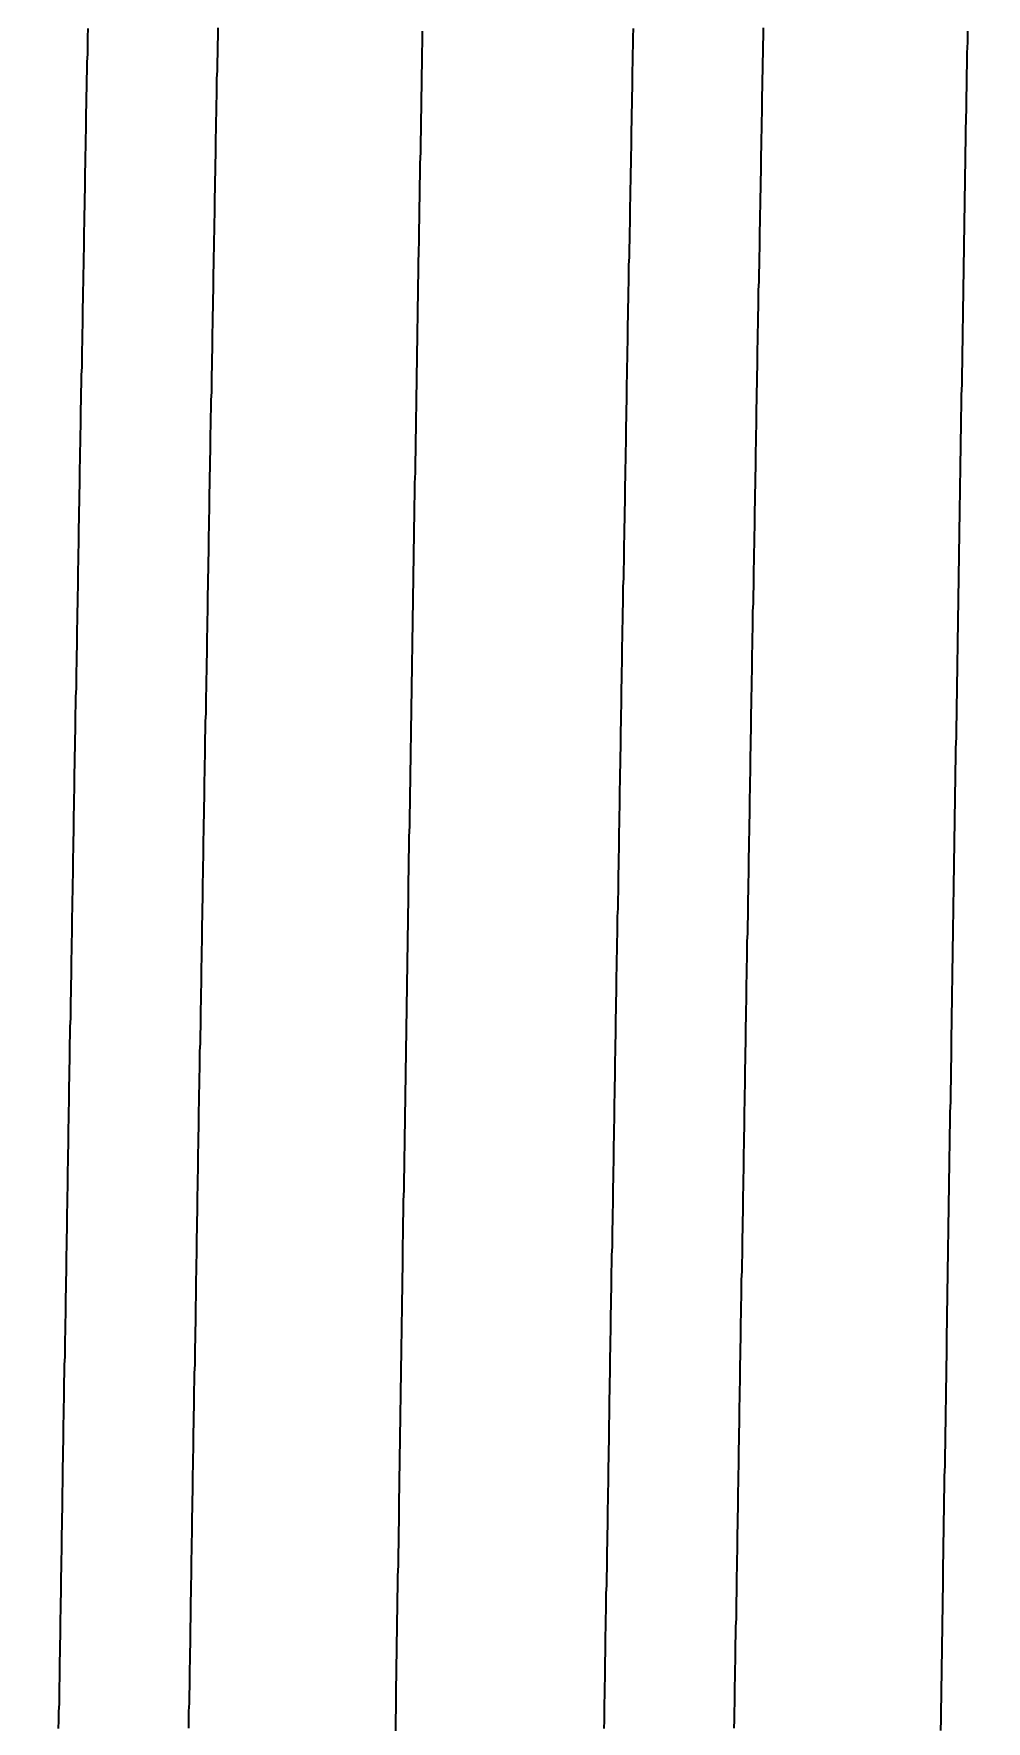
# Model space of a CAD drawing. Header units: millimetres. Extents: x 0 to 3800, y -67 to 2530.
# Drawn here: x 2222.108 to 2224.797, y 1565.752 to 1570.513 of the extents above; entities that cross this region are included whole.
import ezdxf

# ---------------------------------------------------------------- set-up
doc = ezdxf.new("R2010")
doc.units = ezdxf.units.MM
doc.layers.add('내부선 및 부속', color=4, linetype='Continuous')
doc.layers.add('치수선', color=7, linetype='Continuous')
doc.styles.add('____', font='')
doc.styles.get('____').set_extended_font_data('굴림')
doc.dimstyles.new('MSADIM', dxfattribs={"dimtxt": 33, "dimasz": 17, "dimexe": 10, "dimexo": 7.5, "dimgap": 10, "dimtad": 0, "dimtih": 1, "dimtoh": 1, "dimdec": 0, "dimzin": 1, "dimdsep": 46, "dimtxsty": '____', "dimcen": 11.25, "dimadec": 0, "dimazin": 0, "dimtfac": 1, "dimtdec": 0, "dimtix": 1, "dimtmove": 0, "dimatfit": 3, "dimfxl": 1, "dimtolj": 1, "dimtzin": 1, "dimarcsym": 0})

# ---------------------------------------------------------------- blocks, each defined once
blk = doc.blocks.new('*D47')
at = {"layer": '치수선', "color": 0, "linetype": 'Continuous', "lineweight": -2, "transparency": 16777216}
for p, q in [((2249.9547, 1877.9392), (2082.4547, 1877.9392)), ((2092.4547, 1860.9392), (2092.4547, 1705.7554)), ((2092.4547, 1504.9392), (2092.4547, 1660.123)), ((2249.9547, 1487.9392), (2082.4547, 1487.9392))]:
    blk.add_line(p, q, dxfattribs=at)
at = {"layer": '치수선', "color": 0, "linetype": 'Continuous', "transparency": 16777216}
for points in [[(2089.6213, 1860.9392), (2095.288, 1860.9392), (2092.4547, 1877.9392)], [(2089.6213, 1504.9392), (2095.288, 1504.9392), (2092.4547, 1487.9392)]]:
    blk.add_solid(points, dxfattribs=at)
at = {"layer": '치수선', "color": 0, "linetype": 'Continuous', "transparency": 16777216, "insert": (2092.4547, 1682.9392), "char_height": 25, "attachment_point": 5, "style": '____'}
blk.add_mtext('\\A1;390', dxfattribs=at)

msp = doc.modelspace()

# ---------------------------------------------------------------- linework, layer by layer
at = {"layer": '내부선 및 부속', "linetype": 'Continuous', "flags": 128}
for points in [[(2222.1785, 1565.7312), (2222.1795, 1565.7542), (2222.1795, 1565.7782), (2222.1805, 1565.8022), (2222.1805, 1565.8262), (2222.1805, 1565.8502), (2222.1815, 1565.8742), (2222.1815, 1565.8982), (2222.1815, 1565.9212), (2222.1825, 1565.9452), (2222.1825, 1565.9692), (2222.1835, 1565.9932), (2222.1835, 1566.0172), (2222.1835, 1566.0412), (2222.1845, 1566.0652), (2222.1845, 1566.0892), (2222.1855, 1566.1122), (2222.1855, 1566.1362), (2222.1855, 1566.1602), (2222.1865, 1566.1842), (2222.1865, 1566.2082), (2222.1875, 1566.2322), (2222.1875, 1566.2562), (2222.1875, 1566.2792), (2222.1885, 1566.3032), (2222.1885, 1566.3272), (2222.1895, 1566.3512), (2222.1895, 1566.3752), (2222.1895, 1566.3992), (2222.1905, 1566.4232), (2222.1905, 1566.4462), (2222.1905, 1566.4702), (2222.1915, 1566.4942), (2222.1915, 1566.5182), (2222.1925, 1566.5422), (2222.1925, 1566.5662), (2222.1925, 1566.5902), (2222.1935, 1566.6142), (2222.1935, 1566.6372), (2222.1945, 1566.6612), (2222.1945, 1566.6852), (2222.1945, 1566.7092), (2222.1955, 1566.7332), (2222.1955, 1566.7572), (2222.1965, 1566.7812), (2222.1965, 1566.7812), (2222.1965, 1566.8042), (2222.1965, 1566.8282), (2222.1975, 1566.8522), (2222.1975, 1566.8762), (2222.1985, 1566.9002), (2222.1985, 1566.9242), (2222.1985, 1566.9482), (2222.1995, 1566.9722), (2222.1995, 1566.9952), (2222.2005, 1567.0192), (2222.2005, 1567.0432), (2222.2005, 1567.0672), (2222.2015, 1567.0912), (2222.2015, 1567.1152), (2222.2025, 1567.1392), (2222.2025, 1567.1622), (2222.2025, 1567.1862), (2222.2035, 1567.2102), (2222.2035, 1567.2342), (2222.2045, 1567.2582), (2222.2045, 1567.2822), (2222.2045, 1567.3062), (2222.2055, 1567.3292), (2222.2055, 1567.3532), (2222.2065, 1567.3772), (2222.2065, 1567.4012), (2222.2065, 1567.4252), (2222.2075, 1567.4492), (2222.2075, 1567.4732), (2222.2085, 1567.4972), (2222.2085, 1567.5202), (2222.2085, 1567.5442), (2222.2095, 1567.5682), (2222.2095, 1567.5922), (2222.2105, 1567.6162), (2222.2105, 1567.6402), (2222.2105, 1567.6642), (2222.2115, 1567.6872), (2222.2115, 1567.7112), (2222.2125, 1567.7352), (2222.2125, 1567.7592), (2222.2125, 1567.7832), (2222.2135, 1567.8072), (2222.2135, 1567.8312), (2222.2145, 1567.8552), (2222.2145, 1567.8782), (2222.2145, 1567.9022), (2222.2155, 1567.9262), (2222.2155, 1567.9502), (2222.2165, 1567.9742), (2222.2165, 1567.9982), (2222.2165, 1568.0222), (2222.2175, 1568.0452), (2222.2175, 1568.0692), (2222.2185, 1568.0932), (2222.2185, 1568.1172), (2222.2195, 1568.1412), (2222.2195, 1568.1652), (2222.2195, 1568.1892), (2222.2205, 1568.2122), (2222.2205, 1568.2362), (2222.2215, 1568.2602), (2222.2215, 1568.2842), (2222.2215, 1568.3082), (2222.2225, 1568.3322), (2222.2225, 1568.3562), (2222.2235, 1568.3802), (2222.2235, 1568.4032), (2222.2235, 1568.4272), (2222.2245, 1568.4512), (2222.2245, 1568.4752), (2222.2255, 1568.4992), (2222.2255, 1568.5232), (2222.2265, 1568.5472), (2222.2265, 1568.5702), (2222.2265, 1568.5942), (2222.2275, 1568.6182), (2222.2275, 1568.6422), (2222.2285, 1568.6662), (2222.2285, 1568.6902), (2222.2285, 1568.7142), (2222.2295, 1568.7372), (2222.2295, 1568.7612), (2222.2305, 1568.7852), (2222.2305, 1568.8092), (2222.2305, 1568.8332), (2222.2315, 1568.8572), (2222.2315, 1568.8812), (2222.2325, 1568.9052), (2222.2325, 1568.9282), (2222.2335, 1568.9522), (2222.2335, 1568.9762), (2222.2335, 1569.0002), (2222.2345, 1569.0242), (2222.2345, 1569.0482), (2222.2355, 1569.0722), (2222.2355, 1569.0952), (2222.2355, 1569.1192), (2222.2365, 1569.1432), (2222.2365, 1569.1672), (2222.2365, 1569.1672), (2222.2375, 1569.1912), (2222.2375, 1569.2152), (2222.2385, 1569.2392), (2222.2385, 1569.2622), (2222.2385, 1569.2862), (2222.2395, 1569.3102), (2222.2395, 1569.3342), (2222.2405, 1569.3582), (2222.2405, 1569.3822), (2222.2415, 1569.4062), (2222.2415, 1569.4302), (2222.2415, 1569.4532), (2222.2425, 1569.4772), (2222.2425, 1569.5012), (2222.2435, 1569.5252), (2222.2435, 1569.5492), (2222.2445, 1569.5732), (2222.2445, 1569.5972), (2222.2445, 1569.6202), (2222.2455, 1569.6442), (2222.2455, 1569.6682), (2222.2465, 1569.6922), (2222.2465, 1569.7162), (2222.2465, 1569.7402), (2222.2475, 1569.7642), (2222.2475, 1569.7882), (2222.2485, 1569.8112), (2222.2485, 1569.8352), (2222.2495, 1569.8592), (2222.2495, 1569.8832), (2222.2505, 1569.9072), (2222.2505, 1569.9312), (2222.2505, 1569.9552), (2222.2515, 1569.9782), (2222.2515, 1570.0022), (2222.2525, 1570.0262), (2222.2525, 1570.0502), (2222.2535, 1570.0742), (2222.2535, 1570.0982), (2222.2535, 1570.1222), (2222.2545, 1570.1452), (2222.2545, 1570.1692), (2222.2555, 1570.1932), (2222.2555, 1570.2172), (2222.2565, 1570.2412), (2222.2565, 1570.2652), (2222.2565, 1570.2892), (2222.2575, 1570.3132), (2222.2575, 1570.3362), (2222.2585, 1570.3602), (2222.2585, 1570.3842), (2222.2595, 1570.4082), (2222.2595, 1570.4322), (2222.2605, 1570.4562), (2222.2605, 1570.4802), (2222.2605, 1570.5032), (2222.2615, 1570.5272)], [(2222.5465, 1565.7322), (2222.5465, 1565.7562), (2222.5465, 1565.7802), (2222.5475, 1565.8032), (2222.5475, 1565.8272), (2222.5485, 1565.8512), (2222.5485, 1565.8752), (2222.5485, 1565.8992), (2222.5495, 1565.9232), (2222.5495, 1565.9472), (2222.5505, 1565.9702), (2222.5505, 1565.9942), (2222.5505, 1566.0182), (2222.5515, 1566.0422), (2222.5515, 1566.0662), (2222.5515, 1566.0902), (2222.5525, 1566.1142), (2222.5525, 1566.1382), (2222.5535, 1566.1612), (2222.5535, 1566.1852), (2222.5535, 1566.2092), (2222.5545, 1566.2332), (2222.5545, 1566.2572), (2222.5555, 1566.2812), (2222.5555, 1566.3052), (2222.5555, 1566.3282), (2222.5565, 1566.3522), (2222.5565, 1566.3762), (2222.5575, 1566.4002), (2222.5575, 1566.4242), (2222.5575, 1566.4482), (2222.5585, 1566.4722), (2222.5585, 1566.4952), (2222.5595, 1566.5192), (2222.5595, 1566.5432), (2222.5595, 1566.5672), (2222.5605, 1566.5912), (2222.5605, 1566.6152), (2222.5615, 1566.6392), (2222.5615, 1566.6632), (2222.5615, 1566.6862), (2222.5625, 1566.7102), (2222.5625, 1566.7342), (2222.5635, 1566.7582), (2222.5635, 1566.7582), (2222.5635, 1566.7822), (2222.5635, 1566.8062), (2222.5645, 1566.8302), (2222.5645, 1566.8532), (2222.5655, 1566.8772), (2222.5655, 1566.9012), (2222.5655, 1566.9252), (2222.5665, 1566.9492), (2222.5665, 1566.9732), (2222.5665, 1566.9972), (2222.5675, 1567.0212), (2222.5675, 1567.0442), (2222.5685, 1567.0682), (2222.5685, 1567.0922), (2222.5685, 1567.1162), (2222.5695, 1567.1402), (2222.5695, 1567.1642), (2222.5705, 1567.1882), (2222.5705, 1567.2112), (2222.5705, 1567.2352), (2222.5715, 1567.2592), (2222.5715, 1567.2832), (2222.5725, 1567.3072), (2222.5725, 1567.3312), (2222.5725, 1567.3552), (2222.5735, 1567.3782), (2222.5735, 1567.4022), (2222.5745, 1567.4262), (2222.5745, 1567.4502), (2222.5745, 1567.4742), (2222.5755, 1567.4982), (2222.5755, 1567.5222), (2222.5765, 1567.5462), (2222.5765, 1567.5692), (2222.5775, 1567.5932), (2222.5775, 1567.6172), (2222.5775, 1567.6412), (2222.5785, 1567.6652), (2222.5785, 1567.6892), (2222.5795, 1567.7132), (2222.5795, 1567.7362), (2222.5795, 1567.7602), (2222.5805, 1567.7842), (2222.5805, 1567.8082), (2222.5815, 1567.8322), (2222.5815, 1567.8562), (2222.5815, 1567.8802), (2222.5825, 1567.9032), (2222.5825, 1567.9272), (2222.5835, 1567.9512), (2222.5835, 1567.9752), (2222.5835, 1567.9992), (2222.5845, 1568.0232), (2222.5845, 1568.0472), (2222.5855, 1568.0712), (2222.5855, 1568.0942), (2222.5855, 1568.1182), (2222.5865, 1568.1422), (2222.5865, 1568.1662), (2222.5875, 1568.1902), (2222.5875, 1568.2142), (2222.5875, 1568.2382), (2222.5885, 1568.2612), (2222.5885, 1568.2852), (2222.5895, 1568.3092), (2222.5895, 1568.3332), (2222.5905, 1568.3572), (2222.5905, 1568.3812), (2222.5905, 1568.4052), (2222.5915, 1568.4292), (2222.5915, 1568.4522), (2222.5925, 1568.4762), (2222.5925, 1568.5002), (2222.5925, 1568.5242), (2222.5935, 1568.5482), (2222.5935, 1568.5722), (2222.5945, 1568.5962), (2222.5945, 1568.6192), (2222.5945, 1568.6432), (2222.5955, 1568.6672), (2222.5955, 1568.6912), (2222.5965, 1568.7152), (2222.5965, 1568.7392), (2222.5975, 1568.7632), (2222.5975, 1568.7862), (2222.5975, 1568.8102), (2222.5985, 1568.8342), (2222.5985, 1568.8582), (2222.5995, 1568.8822), (2222.5995, 1568.9062), (2222.5995, 1568.9302), (2222.6005, 1568.9542), (2222.6005, 1568.9772), (2222.6015, 1569.0012), (2222.6015, 1569.0252), (2222.6025, 1569.0492), (2222.6025, 1569.0732), (2222.6025, 1569.0972), (2222.6035, 1569.1212), (2222.6035, 1569.1442), (2222.6035, 1569.1442), (2222.6045, 1569.1682), (2222.6045, 1569.1922), (2222.6045, 1569.2162), (2222.6055, 1569.2402), (2222.6055, 1569.2642), (2222.6065, 1569.2882), (2222.6065, 1569.3112), (2222.6075, 1569.3352), (2222.6075, 1569.3592), (2222.6075, 1569.3832), (2222.6085, 1569.4072), (2222.6085, 1569.4312), (2222.6095, 1569.4552), (2222.6095, 1569.4792), (2222.6105, 1569.5022), (2222.6105, 1569.5262), (2222.6105, 1569.5502), (2222.6115, 1569.5742), (2222.6115, 1569.5982), (2222.6125, 1569.6222), (2222.6125, 1569.6462), (2222.6125, 1569.6692), (2222.6135, 1569.6932), (2222.6135, 1569.7172), (2222.6145, 1569.7412), (2222.6145, 1569.7652), (2222.6155, 1569.7892), (2222.6155, 1569.8132), (2222.6155, 1569.8372), (2222.6165, 1569.8602), (2222.6165, 1569.8842), (2222.6175, 1569.9082), (2222.6175, 1569.9322), (2222.6185, 1569.9562), (2222.6185, 1569.9802), (2222.6195, 1570.0042), (2222.6195, 1570.0272), (2222.6195, 1570.0512), (2222.6205, 1570.0752), (2222.6205, 1570.0992), (2222.6215, 1570.1232), (2222.6215, 1570.1472), (2222.6225, 1570.1712), (2222.6225, 1570.1942), (2222.6225, 1570.2182), (2222.6235, 1570.2422), (2222.6235, 1570.2662), (2222.6245, 1570.2902), (2222.6245, 1570.3142), (2222.6255, 1570.3382), (2222.6255, 1570.3622), (2222.6255, 1570.3852), (2222.6265, 1570.4092), (2222.6265, 1570.4332), (2222.6275, 1570.4572), (2222.6275, 1570.4812), (2222.6285, 1570.5052), (2222.6285, 1570.5292)], [(2223.2045, 1570.5202), (2223.2045, 1570.4892), (2223.2035, 1570.4582), (2223.2035, 1570.4272), (2223.2025, 1570.3962), (2223.2025, 1570.3642), (2223.2015, 1570.3332), (2223.2015, 1570.3022), (2223.2005, 1570.2712), (2223.2005, 1570.2402), (2223.1995, 1570.2092), (2223.1995, 1570.1782), (2223.1985, 1570.1462), (2223.1985, 1570.1152), (2223.1975, 1570.0842), (2223.1975, 1570.0532), (2223.1965, 1570.0222), (2223.1965, 1570.0222), (2223.1965, 1569.9912), (2223.1955, 1569.9602), (2223.1955, 1569.9292), (2223.1945, 1569.8972), (2223.1935, 1569.8662), (2223.1935, 1569.8352), (2223.1925, 1569.8042), (2223.1925, 1569.7732), (2223.1915, 1569.7422), (2223.1915, 1569.7112), (2223.1905, 1569.6792), (2223.1905, 1569.6482), (2223.1895, 1569.6172), (2223.1895, 1569.5862), (2223.1885, 1569.5552), (2223.1885, 1569.5242), (2223.1875, 1569.4932), (2223.1875, 1569.4622), (2223.1865, 1569.4302), (2223.1865, 1569.3992), (2223.1855, 1569.3682), (2223.1855, 1569.3372), (2223.1845, 1569.3062), (2223.1845, 1569.2752), (2223.1835, 1569.2442), (2223.1835, 1569.2122), (2223.1825, 1569.1812), (2223.1825, 1569.1502), (2223.1815, 1569.1192), (2223.1815, 1569.0882), (2223.1805, 1569.0572), (2223.1805, 1569.0262), (2223.1795, 1568.9952), (2223.1795, 1568.9632), (2223.1785, 1568.9322), (2223.1785, 1568.9012), (2223.1775, 1568.8702), (2223.1775, 1568.8392), (2223.1765, 1568.8082), (2223.1765, 1568.7772), (2223.1755, 1568.7452), (2223.1755, 1568.7142), (2223.1745, 1568.6832), (2223.1745, 1568.6522), (2223.1735, 1568.6212), (2223.1735, 1568.5902), (2223.1725, 1568.5592), (2223.1725, 1568.5282), (2223.1715, 1568.4962), (2223.1715, 1568.4652), (2223.1705, 1568.4342), (2223.1705, 1568.4032), (2223.1695, 1568.3722), (2223.1695, 1568.3412), (2223.1685, 1568.3102), (2223.1685, 1568.2782), (2223.1675, 1568.2472), (2223.1675, 1568.2162), (2223.1665, 1568.1852), (2223.1665, 1568.1542), (2223.1655, 1568.1232), (2223.1655, 1568.0922), (2223.1655, 1568.0612), (2223.1645, 1568.0292), (2223.1645, 1567.9982), (2223.1635, 1567.9672), (2223.1635, 1567.9362), (2223.1625, 1567.9052), (2223.1625, 1567.8742), (2223.1615, 1567.8432), (2223.1615, 1567.8112), (2223.1605, 1567.7802), (2223.1605, 1567.7492), (2223.1595, 1567.7182), (2223.1595, 1567.6872), (2223.1585, 1567.6562), (2223.1585, 1567.6252), (2223.1575, 1567.5942), (2223.1575, 1567.5622), (2223.1565, 1567.5312), (2223.1565, 1567.5002), (2223.1555, 1567.4692), (2223.1555, 1567.4382), (2223.1545, 1567.4072), (2223.1545, 1567.3762), (2223.1535, 1567.3442), (2223.1535, 1567.3132), (2223.1525, 1567.2822), (2223.1525, 1567.2512), (2223.1515, 1567.2202), (2223.1515, 1567.1892), (2223.1505, 1567.1582), (2223.1505, 1567.1272), (2223.1495, 1567.0952), (2223.1495, 1567.0642), (2223.1495, 1567.0332), (2223.1485, 1567.0022), (2223.1485, 1566.9712), (2223.1475, 1566.9402), (2223.1475, 1566.9092), (2223.1475, 1566.9092), (2223.1465, 1566.8772), (2223.1465, 1566.8462), (2223.1455, 1566.8152), (2223.1455, 1566.7842), (2223.1445, 1566.7532), (2223.1445, 1566.7222), (2223.1435, 1566.6912), (2223.1435, 1566.6602), (2223.1425, 1566.6282), (2223.1425, 1566.5972), (2223.1415, 1566.5662), (2223.1415, 1566.5352), (2223.1405, 1566.5042), (2223.1405, 1566.4732), (2223.1395, 1566.4422), (2223.1395, 1566.4102), (2223.1385, 1566.3792), (2223.1385, 1566.3482), (2223.1385, 1566.3172), (2223.1375, 1566.2862), (2223.1375, 1566.2552), (2223.1365, 1566.2242), (2223.1365, 1566.1922), (2223.1355, 1566.1612), (2223.1355, 1566.1302), (2223.1345, 1566.0992), (2223.1345, 1566.0682), (2223.1335, 1566.0372), (2223.1335, 1566.0062), (2223.1325, 1565.9752), (2223.1325, 1565.9432), (2223.1315, 1565.9122), (2223.1315, 1565.8812), (2223.1305, 1565.8502), (2223.1305, 1565.8192), (2223.1305, 1565.7882), (2223.1295, 1565.7572), (2223.1295, 1565.7252)], [(2223.7185, 1565.7312), (2223.7195, 1565.7542), (2223.7195, 1565.7782), (2223.7195, 1565.8022), (2223.7205, 1565.8262), (2223.7205, 1565.8502), (2223.7215, 1565.8742), (2223.7215, 1565.8982), (2223.7215, 1565.9212), (2223.7225, 1565.9452), (2223.7225, 1565.9692), (2223.7225, 1565.9932), (2223.7235, 1566.0172), (2223.7235, 1566.0412), (2223.7245, 1566.0652), (2223.7245, 1566.0892), (2223.7245, 1566.1122), (2223.7255, 1566.1362), (2223.7255, 1566.1602), (2223.7265, 1566.1842), (2223.7265, 1566.2082), (2223.7265, 1566.2322), (2223.7275, 1566.2562), (2223.7275, 1566.2792), (2223.7285, 1566.3032), (2223.7285, 1566.3272), (2223.7285, 1566.3512), (2223.7295, 1566.3752), (2223.7295, 1566.3992), (2223.7305, 1566.4232), (2223.7305, 1566.4462), (2223.7305, 1566.4702), (2223.7315, 1566.4942), (2223.7315, 1566.5182), (2223.7325, 1566.5422), (2223.7325, 1566.5662), (2223.7325, 1566.5902), (2223.7335, 1566.6142), (2223.7335, 1566.6372), (2223.7335, 1566.6612), (2223.7345, 1566.6852), (2223.7345, 1566.7092), (2223.7355, 1566.7332), (2223.7355, 1566.7572), (2223.7355, 1566.7812), (2223.7355, 1566.7812), (2223.7365, 1566.8042), (2223.7365, 1566.8282), (2223.7375, 1566.8522), (2223.7375, 1566.8762), (2223.7375, 1566.9002), (2223.7385, 1566.9242), (2223.7385, 1566.9482), (2223.7395, 1566.9722), (2223.7395, 1566.9952), (2223.7395, 1567.0192), (2223.7405, 1567.0432), (2223.7405, 1567.0672), (2223.7415, 1567.0912), (2223.7415, 1567.1152), (2223.7415, 1567.1392), (2223.7425, 1567.1622), (2223.7425, 1567.1862), (2223.7435, 1567.2102), (2223.7435, 1567.2342), (2223.7435, 1567.2582), (2223.7445, 1567.2822), (2223.7445, 1567.3062), (2223.7455, 1567.3292), (2223.7455, 1567.3532), (2223.7455, 1567.3772), (2223.7465, 1567.4012), (2223.7465, 1567.4252), (2223.7475, 1567.4492), (2223.7475, 1567.4732), (2223.7475, 1567.4972), (2223.7485, 1567.5202), (2223.7485, 1567.5442), (2223.7495, 1567.5682), (2223.7495, 1567.5922), (2223.7495, 1567.6162), (2223.7505, 1567.6402), (2223.7505, 1567.6642), (2223.7515, 1567.6872), (2223.7515, 1567.7112), (2223.7515, 1567.7352), (2223.7525, 1567.7592), (2223.7525, 1567.7832), (2223.7535, 1567.8072), (2223.7535, 1567.8312), (2223.7535, 1567.8542), (2223.7545, 1567.8782), (2223.7545, 1567.9022), (2223.7555, 1567.9262), (2223.7555, 1567.9502), (2223.7565, 1567.9742), (2223.7565, 1567.9982), (2223.7565, 1568.0222), (2223.7575, 1568.0452), (2223.7575, 1568.0692), (2223.7585, 1568.0932), (2223.7585, 1568.1172), (2223.7585, 1568.1412), (2223.7595, 1568.1652), (2223.7595, 1568.1892), (2223.7605, 1568.2122), (2223.7605, 1568.2362), (2223.7605, 1568.2602), (2223.7615, 1568.2842), (2223.7615, 1568.3082), (2223.7625, 1568.3322), (2223.7625, 1568.3562), (2223.7625, 1568.3802), (2223.7635, 1568.4032), (2223.7635, 1568.4272), (2223.7645, 1568.4512), (2223.7645, 1568.4752), (2223.7655, 1568.4992), (2223.7655, 1568.5232), (2223.7655, 1568.5472), (2223.7665, 1568.5702), (2223.7665, 1568.5942), (2223.7675, 1568.6182), (2223.7675, 1568.6422), (2223.7675, 1568.6662), (2223.7685, 1568.6902), (2223.7685, 1568.7142), (2223.7695, 1568.7372), (2223.7695, 1568.7612), (2223.7695, 1568.7852), (2223.7705, 1568.8092), (2223.7705, 1568.8332), (2223.7715, 1568.8572), (2223.7715, 1568.8812), (2223.7725, 1568.9052), (2223.7725, 1568.9282), (2223.7725, 1568.9522), (2223.7735, 1568.9762), (2223.7735, 1569.0002), (2223.7745, 1569.0242), (2223.7745, 1569.0482), (2223.7745, 1569.0722), (2223.7755, 1569.0952), (2223.7755, 1569.1192), (2223.7765, 1569.1432), (2223.7765, 1569.1672), (2223.7765, 1569.1672), (2223.7775, 1569.1912), (2223.7775, 1569.2152), (2223.7775, 1569.2392), (2223.7785, 1569.2622), (2223.7785, 1569.2862), (2223.7795, 1569.3102), (2223.7795, 1569.3342), (2223.7805, 1569.3582), (2223.7805, 1569.3822), (2223.7805, 1569.4062), (2223.7815, 1569.4302), (2223.7815, 1569.4532), (2223.7825, 1569.4772), (2223.7825, 1569.5012), (2223.7825, 1569.5252), (2223.7835, 1569.5492), (2223.7835, 1569.5732), (2223.7845, 1569.5972), (2223.7845, 1569.6202), (2223.7855, 1569.6442), (2223.7855, 1569.6682), (2223.7855, 1569.6922), (2223.7865, 1569.7162), (2223.7865, 1569.7402), (2223.7875, 1569.7642), (2223.7875, 1569.7882), (2223.7885, 1569.8112), (2223.7885, 1569.8352), (2223.7885, 1569.8592), (2223.7895, 1569.8832), (2223.7895, 1569.9072), (2223.7905, 1569.9312), (2223.7905, 1569.9552), (2223.7915, 1569.9782), (2223.7915, 1570.0022), (2223.7915, 1570.0262), (2223.7925, 1570.0502), (2223.7925, 1570.0742), (2223.7935, 1570.0982), (2223.7935, 1570.1222), (2223.7945, 1570.1452), (2223.7945, 1570.1692), (2223.7955, 1570.1932), (2223.7955, 1570.2172), (2223.7955, 1570.2412), (2223.7965, 1570.2652), (2223.7965, 1570.2892), (2223.7975, 1570.3132), (2223.7975, 1570.3362), (2223.7985, 1570.3602), (2223.7985, 1570.3842), (2223.7985, 1570.4082), (2223.7995, 1570.4322), (2223.7995, 1570.4562), (2223.8005, 1570.4802), (2223.8005, 1570.5032), (2223.8015, 1570.5272)], [(2224.0855, 1565.7322), (2224.0865, 1565.7562), (2224.0865, 1565.7802), (2224.0875, 1565.8032), (2224.0875, 1565.8272), (2224.0875, 1565.8512), (2224.0885, 1565.8752), (2224.0885, 1565.8992), (2224.0895, 1565.9232), (2224.0895, 1565.9472), (2224.0895, 1565.9702), (2224.0905, 1565.9942), (2224.0905, 1566.0182), (2224.0915, 1566.0422), (2224.0915, 1566.0662), (2224.0915, 1566.0902), (2224.0925, 1566.1142), (2224.0925, 1566.1382), (2224.0925, 1566.1612), (2224.0935, 1566.1852), (2224.0935, 1566.2092), (2224.0945, 1566.2332), (2224.0945, 1566.2572), (2224.0945, 1566.2812), (2224.0955, 1566.3052), (2224.0955, 1566.3282), (2224.0965, 1566.3522), (2224.0965, 1566.3762), (2224.0965, 1566.4002), (2224.0975, 1566.4242), (2224.0975, 1566.4482), (2224.0985, 1566.4722), (2224.0985, 1566.4952), (2224.0985, 1566.5192), (2224.0995, 1566.5432), (2224.0995, 1566.5672), (2224.1005, 1566.5912), (2224.1005, 1566.6152), (2224.1005, 1566.6392), (2224.1015, 1566.6632), (2224.1015, 1566.6862), (2224.1025, 1566.7102), (2224.1025, 1566.7342), (2224.1025, 1566.7582), (2224.1025, 1566.7582), (2224.1035, 1566.7822), (2224.1035, 1566.8062), (2224.1045, 1566.8302), (2224.1045, 1566.8532), (2224.1045, 1566.8772), (2224.1055, 1566.9012), (2224.1055, 1566.9252), (2224.1065, 1566.9492), (2224.1065, 1566.9732), (2224.1065, 1566.9972), (2224.1075, 1567.0212), (2224.1075, 1567.0442), (2224.1085, 1567.0682), (2224.1085, 1567.0922), (2224.1085, 1567.1162), (2224.1095, 1567.1402), (2224.1095, 1567.1642), (2224.1105, 1567.1882), (2224.1105, 1567.2112), (2224.1105, 1567.2352), (2224.1115, 1567.2592), (2224.1115, 1567.2832), (2224.1125, 1567.3072), (2224.1125, 1567.3312), (2224.1125, 1567.3552), (2224.1135, 1567.3782), (2224.1135, 1567.4022), (2224.1145, 1567.4262), (2224.1145, 1567.4502), (2224.1145, 1567.4742), (2224.1155, 1567.4982), (2224.1155, 1567.5222), (2224.1165, 1567.5462), (2224.1165, 1567.5692), (2224.1165, 1567.5932), (2224.1175, 1567.6172), (2224.1175, 1567.6412), (2224.1185, 1567.6652), (2224.1185, 1567.6892), (2224.1185, 1567.7132), (2224.1195, 1567.7362), (2224.1195, 1567.7602), (2224.1205, 1567.7842), (2224.1205, 1567.8082), (2224.1205, 1567.8322), (2224.1215, 1567.8562), (2224.1215, 1567.8802), (2224.1225, 1567.9032), (2224.1225, 1567.9272), (2224.1225, 1567.9512), (2224.1235, 1567.9752), (2224.1235, 1567.9992), (2224.1245, 1568.0232), (2224.1245, 1568.0472), (2224.1245, 1568.0712), (2224.1255, 1568.0942), (2224.1255, 1568.1182), (2224.1265, 1568.1422), (2224.1265, 1568.1662), (2224.1265, 1568.1902), (2224.1275, 1568.2142), (2224.1275, 1568.2382), (2224.1285, 1568.2612), (2224.1285, 1568.2852), (2224.1295, 1568.3092), (2224.1295, 1568.3332), (2224.1295, 1568.3572), (2224.1305, 1568.3812), (2224.1305, 1568.4052), (2224.1315, 1568.4292), (2224.1315, 1568.4522), (2224.1315, 1568.4762), (2224.1325, 1568.5002), (2224.1325, 1568.5242), (2224.1335, 1568.5482), (2224.1335, 1568.5722), (2224.1335, 1568.5962), (2224.1345, 1568.6192), (2224.1345, 1568.6432), (2224.1355, 1568.6672), (2224.1355, 1568.6912), (2224.1365, 1568.7152), (2224.1365, 1568.7392), (2224.1365, 1568.7632), (2224.1375, 1568.7862), (2224.1375, 1568.8102), (2224.1385, 1568.8342), (2224.1385, 1568.8582), (2224.1385, 1568.8822), (2224.1395, 1568.9062), (2224.1395, 1568.9302), (2224.1405, 1568.9542), (2224.1405, 1568.9772), (2224.1405, 1569.0012), (2224.1415, 1569.0252), (2224.1415, 1569.0492), (2224.1425, 1569.0732), (2224.1425, 1569.0972), (2224.1435, 1569.1212), (2224.1435, 1569.1442), (2224.1435, 1569.1442), (2224.1435, 1569.1682), (2224.1445, 1569.1922), (2224.1445, 1569.2162), (2224.1455, 1569.2402), (2224.1455, 1569.2642), (2224.1465, 1569.2882), (2224.1465, 1569.3112), (2224.1465, 1569.3352), (2224.1475, 1569.3592), (2224.1475, 1569.3832), (2224.1485, 1569.4072), (2224.1485, 1569.4312), (2224.1485, 1569.4552), (2224.1495, 1569.4792), (2224.1495, 1569.5022), (2224.1505, 1569.5262), (2224.1505, 1569.5502), (2224.1515, 1569.5742), (2224.1515, 1569.5982), (2224.1515, 1569.6222), (2224.1525, 1569.6462), (2224.1525, 1569.6692), (2224.1535, 1569.6932), (2224.1535, 1569.7172), (2224.1545, 1569.7412), (2224.1545, 1569.7652), (2224.1545, 1569.7892), (2224.1555, 1569.8132), (2224.1555, 1569.8372), (2224.1565, 1569.8602), (2224.1565, 1569.8842), (2224.1575, 1569.9082), (2224.1575, 1569.9322), (2224.1575, 1569.9562), (2224.1585, 1569.9802), (2224.1585, 1570.0042), (2224.1595, 1570.0272), (2224.1595, 1570.0512), (2224.1605, 1570.0752), (2224.1605, 1570.0992), (2224.1615, 1570.1232), (2224.1615, 1570.1472), (2224.1615, 1570.1712), (2224.1625, 1570.1942), (2224.1625, 1570.2182), (2224.1635, 1570.2422), (2224.1635, 1570.2662), (2224.1645, 1570.2902), (2224.1645, 1570.3142), (2224.1645, 1570.3382), (2224.1655, 1570.3622), (2224.1655, 1570.3852), (2224.1665, 1570.4092), (2224.1665, 1570.4332), (2224.1675, 1570.4572), (2224.1675, 1570.4812), (2224.1685, 1570.5052), (2224.1685, 1570.5292)], [(2224.6685, 1565.7262), (2224.6695, 1565.7572), (2224.6695, 1565.7882), (2224.6705, 1565.8192), (2224.6705, 1565.8502), (2224.6715, 1565.8812), (2224.6715, 1565.9122), (2224.6725, 1565.9432), (2224.6725, 1565.9752), (2224.6735, 1566.0062), (2224.6735, 1566.0372), (2224.6745, 1566.0682), (2224.6745, 1566.0992), (2224.6755, 1566.1302), (2224.6755, 1566.1612), (2224.6755, 1566.1932), (2224.6765, 1566.2242), (2224.6765, 1566.2552), (2224.6775, 1566.2862), (2224.6775, 1566.3172), (2224.6785, 1566.3482), (2224.6785, 1566.3792), (2224.6795, 1566.4102), (2224.6795, 1566.4422), (2224.6805, 1566.4732), (2224.6805, 1566.5042), (2224.6815, 1566.5352), (2224.6815, 1566.5662), (2224.6825, 1566.5972), (2224.6825, 1566.6282), (2224.6835, 1566.6602), (2224.6835, 1566.6912), (2224.6845, 1566.7222), (2224.6845, 1566.7532), (2224.6855, 1566.7842), (2224.6855, 1566.8152), (2224.6855, 1566.8462), (2224.6865, 1566.8772), (2224.6865, 1566.9092), (2224.6875, 1566.9402), (2224.6875, 1566.9712), (2224.6885, 1567.0022), (2224.6885, 1567.0332), (2224.6895, 1567.0642), (2224.6895, 1567.0952), (2224.6905, 1567.1272), (2224.6905, 1567.1582), (2224.6915, 1567.1892), (2224.6915, 1567.2202), (2224.6925, 1567.2512), (2224.6925, 1567.2822), (2224.6935, 1567.3132), (2224.6935, 1567.3442), (2224.6945, 1567.3762), (2224.6945, 1567.4072), (2224.6955, 1567.4382), (2224.6955, 1567.4692), (2224.6965, 1567.5002), (2224.6965, 1567.5312), (2224.6975, 1567.5622), (2224.6975, 1567.5942), (2224.6985, 1567.6252), (2224.6985, 1567.6562), (2224.6985, 1567.6872), (2224.6995, 1567.7182), (2224.6995, 1567.7492), (2224.7005, 1567.7802), (2224.7005, 1567.8112), (2224.7015, 1567.8432), (2224.7015, 1567.8742), (2224.7025, 1567.9052), (2224.7025, 1567.9362), (2224.7035, 1567.9672), (2224.7035, 1567.9982), (2224.7045, 1568.0292), (2224.7045, 1568.0612), (2224.7055, 1568.0922), (2224.7055, 1568.1232), (2224.7065, 1568.1542), (2224.7065, 1568.1852), (2224.7075, 1568.2162), (2224.7075, 1568.2472), (2224.7085, 1568.2782), (2224.7085, 1568.3102), (2224.7085, 1568.3102), (2224.7095, 1568.3412), (2224.7095, 1568.3722), (2224.7105, 1568.4032), (2224.7105, 1568.4342), (2224.7115, 1568.4652), (2224.7115, 1568.4962), (2224.7125, 1568.5282), (2224.7125, 1568.5592), (2224.7135, 1568.5902), (2224.7135, 1568.6212), (2224.7145, 1568.6522), (2224.7145, 1568.6832), (2224.7155, 1568.7142), (2224.7155, 1568.7452), (2224.7165, 1568.7772), (2224.7165, 1568.8082), (2224.7175, 1568.8392), (2224.7175, 1568.8702), (2224.7185, 1568.9012), (2224.7185, 1568.9322), (2224.7195, 1568.9632), (2224.7195, 1568.9952), (2224.7205, 1569.0262), (2224.7205, 1569.0572), (2224.7215, 1569.0882), (2224.7215, 1569.1192), (2224.7225, 1569.1502), (2224.7225, 1569.1812), (2224.7235, 1569.2122), (2224.7235, 1569.2442), (2224.7245, 1569.2752), (2224.7245, 1569.3062), (2224.7255, 1569.3372), (2224.7255, 1569.3682), (2224.7265, 1569.3992), (2224.7265, 1569.4302), (2224.7275, 1569.4622), (2224.7275, 1569.4932), (2224.7285, 1569.5242), (2224.7285, 1569.5552), (2224.7295, 1569.5862), (2224.7295, 1569.6172), (2224.7305, 1569.6482), (2224.7305, 1569.6792), (2224.7315, 1569.7112), (2224.7315, 1569.7422), (2224.7325, 1569.7732), (2224.7325, 1569.8042), (2224.7335, 1569.8352), (2224.7335, 1569.8662), (2224.7345, 1569.8972), (2224.7345, 1569.9292), (2224.7355, 1569.9602), (2224.7355, 1569.9912), (2224.7365, 1570.0222), (2224.7365, 1570.0532), (2224.7375, 1570.0842), (2224.7375, 1570.1152), (2224.7385, 1570.1462), (2224.7385, 1570.1782), (2224.7395, 1570.2092), (2224.7395, 1570.2402), (2224.7405, 1570.2712), (2224.7415, 1570.3022), (2224.7415, 1570.3332), (2224.7425, 1570.3642), (2224.7425, 1570.3962), (2224.7435, 1570.4272), (2224.7435, 1570.4582), (2224.7445, 1570.4892), (2224.7445, 1570.5202)]]:
    msp.add_lwpolyline(points, dxfattribs=at)

# ---------------------------------------------------------------- dimensions: what is measured, and where the dimension line sits
at = {"layer": '치수선', "linetype": 'Continuous'}
dim = msp.add_linear_dim(base=(2092.4547, 1487.9392), p1=(2257.4547, 1877.9392), p2=(2257.4547, 1487.9392), angle=90, dimstyle='MSADIM', override={"dimtxt": 25}, dxfattribs=at)
dim.commit()
dim.dimension.update_dxf_attribs({"geometry": '*D47', "text_midpoint": (2092.4547, 1682.9392)})

doc.saveas('drawing.dxf')
